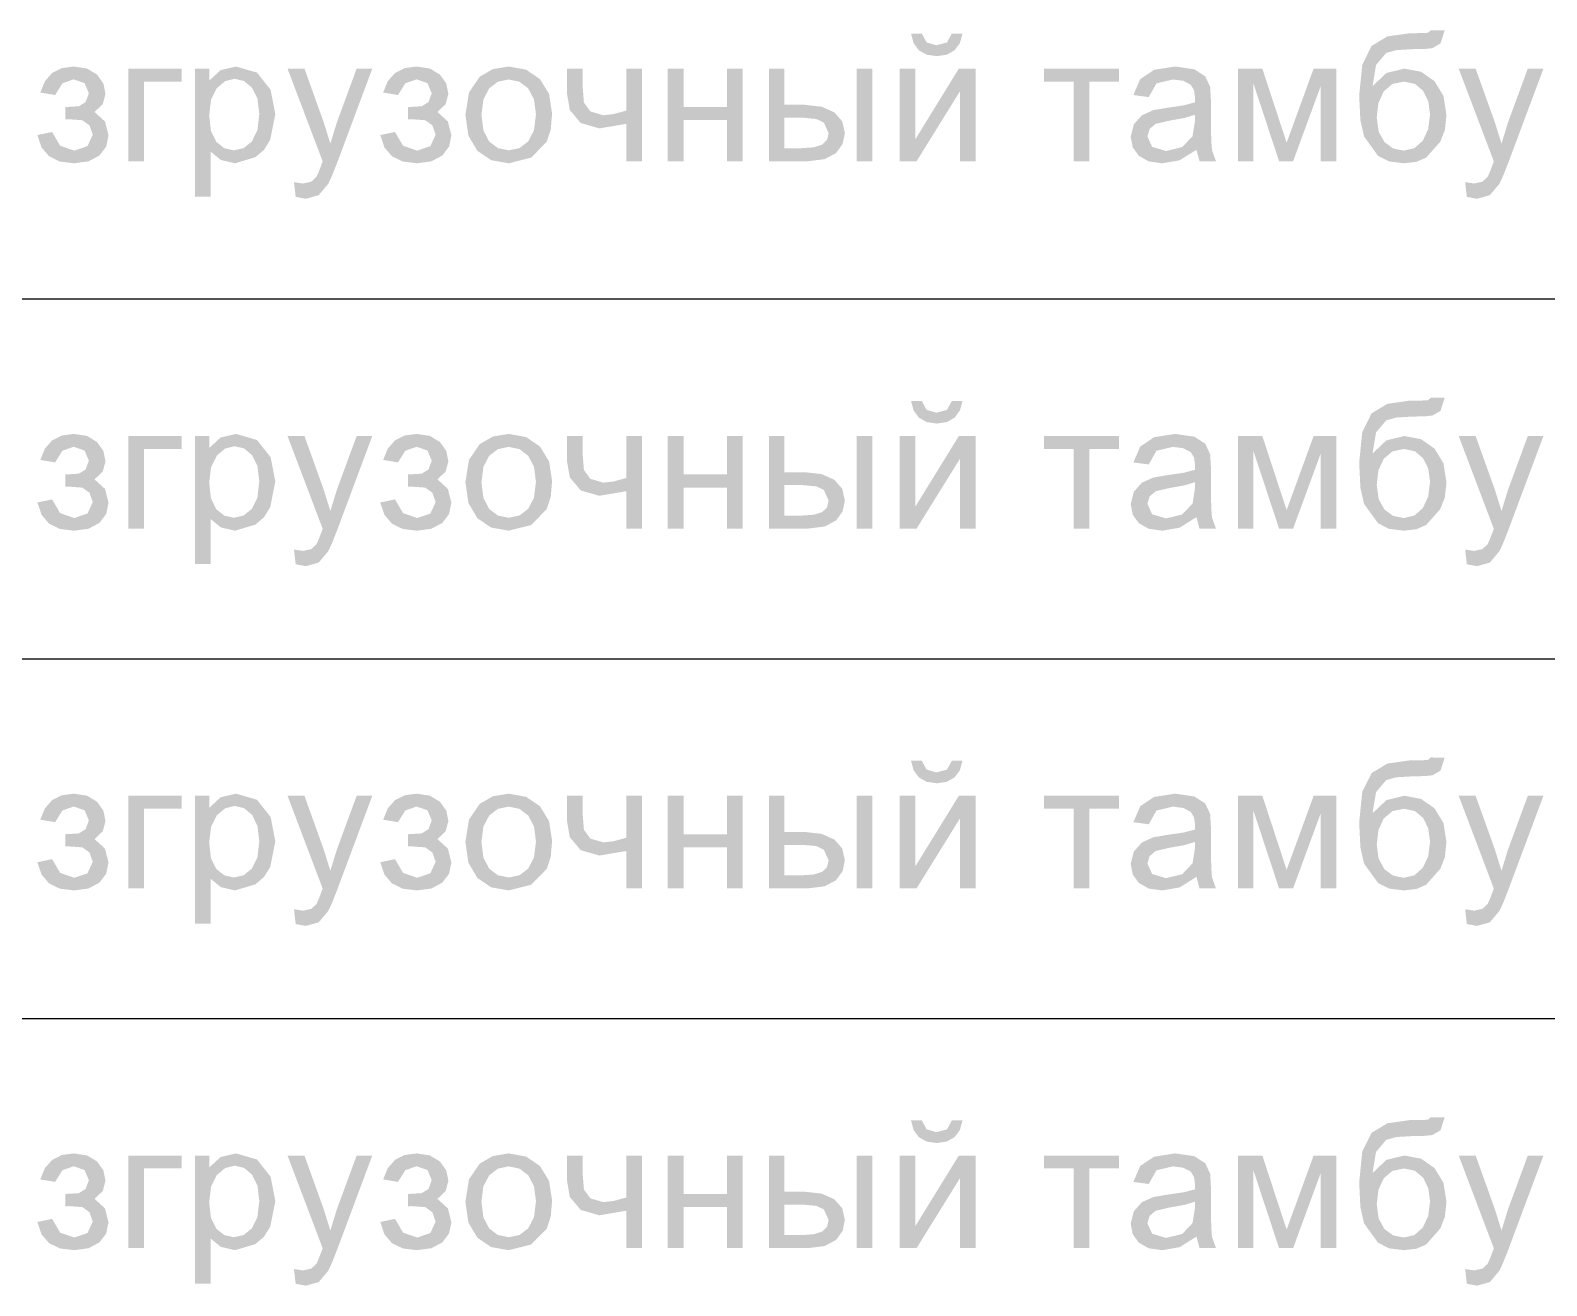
# Model space of a CAD drawing. Header units: millimetres. Extents: x 0 to 420, y 0 to 297.
# Drawn here: x 37.2 to 45.59, y 218.27 to 225.22 of the extents above; entities that cross this region are included whole.
import ezdxf

# ---------------------------------------------------------------- set-up
doc = ezdxf.new("R2010")
doc.units = ezdxf.units.MM
doc.layers.get('0').update_dxf_attribs({"linetype": 'CONTINUOUS'})

msp = doc.modelspace()

# ---------------------------------------------------------------- hatches: boundary and pattern name
at = {"true_color": 0x0000fb}
h = msp.add_hatch(color=0, dxfattribs=at)
h.paths.add_polyline_path([(42.01289, 225.005745), (42.099982, 225.005745), (42.099982, 224.615484), (42.340312, 225.005745), (42.434019, 225.005745), (42.434019, 224.493666), (42.347478, 224.493666), (42.347478, 224.881721), (42.106597, 224.493666), (42.01289, 224.493666)], flags=0)
h.paths.add_polyline_path([(42.301727, 225.199773), (42.360707, 225.199773), (42.345893, 225.146442), (42.31661, 225.107168), (42.273546, 225.082639), (42.218494, 225.074647), (42.162752, 225.08257), (42.119826, 225.106617), (42.090129, 225.14596), (42.075729, 225.199773), (42.13526, 225.199773), (42.161718, 225.150714), (42.215737, 225.134729), (42.274717, 225.150163)], flags=0)
h = msp.add_hatch(color=0, dxfattribs=at)
h.paths.add_polyline_path([(44.951554, 225.217411), (45.028173, 225.21686), (45.005022, 225.144651), (44.959822, 225.118744), (44.918757, 225.114541), (44.851233, 225.113232), (44.760765, 225.107926), (44.70461, 225.092286), (44.648386, 225.025589), (44.629093, 224.908731), (44.705712, 224.981491), (44.804931, 225.005745), (44.897122, 224.988381), (44.971949, 224.936292), (45.021559, 224.85485), (45.038095, 224.74943), (45.029551, 224.667574), (45.004471, 224.602255), (44.925647, 224.51351), (44.87149, 224.489945), (44.801624, 224.48209), (44.720182, 224.492426), (44.65941, 224.523431), (44.58224, 224.630367), (44.561914, 224.719733), (44.55523, 224.857468), (44.572249, 225.027035), (44.623581, 225.130871), (44.710811, 225.183718), (44.835248, 225.201426), (44.904701, 225.201977), (44.93612, 225.204182)], flags=0)
h.paths.add_polyline_path([(44.947144, 224.751635), (44.937636, 224.824257), (44.909111, 224.882824), (44.863566, 224.921271), (44.802726, 224.934087), (44.738578, 224.920513), (44.691381, 224.880068), (44.661891, 224.816747), (44.652244, 224.735649), (44.662993, 224.656757), (44.695239, 224.598948), (44.743539, 224.563739), (44.802175, 224.552095), (44.860535, 224.565737), (44.906906, 224.606665), (44.936947, 224.670261)], flags=0)
for points in [[(37.396627, 224.725176), (37.396627, 224.792976), (37.471592, 224.797385), (37.509075, 224.820536), (37.527265, 224.869043), (37.503563, 224.925267), (37.44348, 224.946214), (37.380986, 224.924441), (37.340403, 224.859673), (37.258272, 224.873453), (37.284196, 224.936395), (37.323867, 224.981353), (37.377179, 225.008329), (37.444032, 225.01732), (37.517136, 225.006158), (37.572465, 224.972672), (37.607467, 224.923545), (37.619318, 224.865736), (37.604091, 224.809237), (37.558684, 224.765966), (37.616562, 224.713049), (37.635854, 224.636982), (37.623176, 224.574419), (37.585694, 224.525085), (37.525336, 224.492839), (37.445134, 224.48209), (37.366775, 224.491814), (37.306917, 224.52102), (37.265455, 224.569759), (37.242287, 224.638084), (37.323867, 224.655172), (37.368515, 224.579104), (37.446788, 224.552095), (37.519548, 224.576899), (37.548762, 224.640289), (37.530572, 224.692103), (37.491436, 224.720215), (37.416471, 224.725727)], [(37.746009, 225.005745), (38.040909, 225.005745), (38.040909, 224.934087), (37.833101, 224.934087), (37.833101, 224.493666), (37.746009, 224.493666)], [(38.671409, 224.296331), (38.662038, 224.377911), (38.711647, 224.370194), (38.757398, 224.380115), (38.786062, 224.406574), (38.796879, 224.429587), (38.813071, 224.471617), (38.820788, 224.492563), (38.626209, 225.005745), (38.719916, 225.005745), (38.8263, 224.709191), (38.863232, 224.59068), (38.899061, 224.707537), (39.008753, 225.005745), (39.095293, 225.005745), (38.900714, 224.484846), (38.872671, 224.413671), (38.851656, 224.36854), (38.798739, 224.305701), (38.727633, 224.285858)], [(39.2936, 224.725176), (39.2936, 224.792976), (39.368566, 224.797385), (39.406048, 224.820536), (39.424238, 224.869043), (39.400536, 224.925267), (39.340454, 224.946214), (39.27796, 224.924441), (39.237376, 224.859673), (39.155245, 224.873453), (39.18117, 224.936395), (39.22084, 224.981353), (39.274153, 225.008329), (39.341005, 225.01732), (39.41411, 225.006158), (39.469438, 224.972672), (39.50444, 224.923545), (39.516291, 224.865736), (39.501064, 224.809237), (39.455658, 224.765966), (39.513535, 224.713049), (39.532828, 224.636982), (39.52015, 224.574419), (39.482667, 224.525085), (39.422309, 224.492839), (39.342107, 224.48209), (39.263749, 224.491814), (39.20389, 224.52102), (39.162428, 224.569759), (39.13926, 224.638084), (39.22084, 224.655172), (39.265488, 224.579104), (39.343761, 224.552095), (39.416521, 224.576899), (39.445736, 224.640289), (39.427546, 224.692103), (39.388409, 224.720215), (39.313444, 224.725727)], [(40.171779, 225.005745), (40.258871, 225.005745), (40.258871, 224.908731), (40.266036, 224.81778), (40.301865, 224.768722), (40.373523, 224.747776), (40.429747, 224.754115), (40.500854, 224.773683), (40.500854, 225.005745), (40.587946, 225.005745), (40.587946, 224.493666), (40.500854, 224.493666), (40.500854, 224.700371), (40.351475, 224.675016), (40.248398, 224.704781), (40.187764, 224.77699), (40.171779, 224.871799)], [(40.730284, 225.005745), (40.817376, 225.005745), (40.817376, 224.792976), (41.057706, 224.792976), (41.057706, 225.005745), (41.144798, 225.005745), (41.144798, 224.493666), (41.057706, 224.493666), (41.057706, 224.720766), (40.817376, 224.720766), (40.817376, 224.493666), (40.730284, 224.493666)], [(42.811043, 225.005745), (43.227211, 225.005745), (43.227211, 224.934087), (43.062397, 224.934087), (43.062397, 224.493666), (42.976408, 224.493666), (42.976408, 224.934087), (42.811043, 224.934087)], [(43.884352, 225.005745), (44.019399, 225.005745), (44.153896, 224.596192), (44.303275, 225.005745), (44.428401, 225.005745), (44.428401, 224.493666), (44.341309, 224.493666), (44.341309, 224.905975), (44.189725, 224.493666), (44.112004, 224.493666), (43.969239, 224.925819), (43.969239, 224.493666), (43.884352, 224.493666)], [(45.150799, 224.296331), (45.141428, 224.377911), (45.191038, 224.370194), (45.236789, 224.380115), (45.265452, 224.406574), (45.276269, 224.429587), (45.292461, 224.471617), (45.300178, 224.492563), (45.105599, 225.005745), (45.199306, 225.005745), (45.305691, 224.709191), (45.342622, 224.59068), (45.378451, 224.707537), (45.488143, 225.005745), (45.574684, 225.005745), (45.380105, 224.484846), (45.352062, 224.413671), (45.331046, 224.36854), (45.27813, 224.305701), (45.207023, 224.285858)], [(37.396627, 222.693176), (37.396627, 222.760976), (37.471592, 222.765385), (37.509075, 222.788536), (37.527265, 222.837043), (37.503563, 222.893267), (37.44348, 222.914214), (37.380986, 222.892441), (37.340403, 222.827673), (37.258272, 222.841453), (37.284196, 222.904395), (37.323867, 222.949353), (37.377179, 222.976329), (37.444032, 222.98532), (37.517136, 222.974158), (37.572465, 222.940672), (37.607467, 222.891545), (37.619318, 222.833736), (37.604091, 222.777237), (37.558684, 222.733966), (37.616562, 222.681049), (37.635854, 222.604982), (37.623176, 222.542419), (37.585694, 222.493085), (37.525336, 222.460839), (37.445134, 222.45009), (37.366775, 222.459814), (37.306917, 222.48902), (37.265455, 222.537759), (37.242287, 222.606084), (37.323867, 222.623172), (37.368515, 222.547104), (37.446788, 222.520095), (37.519548, 222.544899), (37.548762, 222.608289), (37.530572, 222.660103), (37.491436, 222.688215), (37.416471, 222.693727)], [(39.2936, 222.693176), (39.2936, 222.760976), (39.368566, 222.765385), (39.406048, 222.788536), (39.424238, 222.837043), (39.400536, 222.893267), (39.340454, 222.914214), (39.27796, 222.892441), (39.237376, 222.827673), (39.155245, 222.841453), (39.18117, 222.904395), (39.22084, 222.949353), (39.274153, 222.976329), (39.341005, 222.98532), (39.41411, 222.974158), (39.469438, 222.940672), (39.50444, 222.891545), (39.516291, 222.833736), (39.501064, 222.777237), (39.455658, 222.733966), (39.513535, 222.681049), (39.532828, 222.604982), (39.52015, 222.542419), (39.482667, 222.493085), (39.422309, 222.460839), (39.342107, 222.45009), (39.263749, 222.459814), (39.20389, 222.48902), (39.162428, 222.537759), (39.13926, 222.606084), (39.22084, 222.623172), (39.265488, 222.547104), (39.343761, 222.520095), (39.416521, 222.544899), (39.445736, 222.608289), (39.427546, 222.660103), (39.388409, 222.688215), (39.313444, 222.693727)], [(37.746009, 222.973745), (38.040909, 222.973745), (38.040909, 222.902087), (37.833101, 222.902087), (37.833101, 222.461666), (37.746009, 222.461666)], [(38.671409, 222.264331), (38.662038, 222.345911), (38.711647, 222.338194), (38.757398, 222.348115), (38.786062, 222.374574), (38.796879, 222.397587), (38.813071, 222.439617), (38.820788, 222.460563), (38.626209, 222.973745), (38.719916, 222.973745), (38.8263, 222.677191), (38.863232, 222.55868), (38.899061, 222.675537), (39.008753, 222.973745), (39.095293, 222.973745), (38.900714, 222.452846), (38.872671, 222.381671), (38.851656, 222.33654), (38.798739, 222.273701), (38.727633, 222.253858)], [(40.171779, 222.973745), (40.258871, 222.973745), (40.258871, 222.876731), (40.266036, 222.78578), (40.301865, 222.736722), (40.373523, 222.715776), (40.429747, 222.722115), (40.500854, 222.741683), (40.500854, 222.973745), (40.587946, 222.973745), (40.587946, 222.461666), (40.500854, 222.461666), (40.500854, 222.668372), (40.351475, 222.643016), (40.248398, 222.672781), (40.187764, 222.74499), (40.171779, 222.839799)], [(40.730284, 222.973745), (40.817376, 222.973745), (40.817376, 222.760976), (41.057706, 222.760976), (41.057706, 222.973745), (41.144798, 222.973745), (41.144798, 222.461666), (41.057706, 222.461666), (41.057706, 222.688766), (40.817376, 222.688766), (40.817376, 222.461666), (40.730284, 222.461666)], [(42.811043, 222.973745), (43.227211, 222.973745), (43.227211, 222.902087), (43.062397, 222.902087), (43.062397, 222.461666), (42.976408, 222.461666), (42.976408, 222.902087), (42.811043, 222.902087)], [(43.884352, 222.973745), (44.019399, 222.973745), (44.153896, 222.564192), (44.303275, 222.973745), (44.428401, 222.973745), (44.428401, 222.461666), (44.341309, 222.461666), (44.341309, 222.873975), (44.189725, 222.461666), (44.112004, 222.461666), (43.969239, 222.893819), (43.969239, 222.461666), (43.884352, 222.461666)], [(45.150799, 222.264331), (45.141428, 222.345911), (45.191038, 222.338194), (45.236789, 222.348115), (45.265452, 222.374574), (45.276269, 222.397587), (45.292461, 222.439617), (45.300178, 222.460563), (45.105599, 222.973745), (45.199306, 222.973745), (45.305691, 222.677191), (45.342622, 222.55868), (45.378451, 222.675537), (45.488143, 222.973745), (45.574684, 222.973745), (45.380105, 222.452846), (45.352062, 222.381671), (45.331046, 222.33654), (45.27813, 222.273701), (45.207023, 222.253858)], [(37.396627, 220.70351), (37.396627, 220.771309), (37.471592, 220.775719), (37.509075, 220.79887), (37.527265, 220.847377), (37.503563, 220.903601), (37.44348, 220.924547), (37.380986, 220.902774), (37.340403, 220.838006), (37.258272, 220.851786), (37.284196, 220.914728), (37.323867, 220.959687), (37.377179, 220.986662), (37.444032, 220.995654), (37.517136, 220.984492), (37.572465, 220.951005), (37.607467, 220.901878), (37.619318, 220.844069), (37.604091, 220.78757), (37.558684, 220.744299), (37.616562, 220.691383), (37.635854, 220.615315), (37.623176, 220.552752), (37.585694, 220.503418), (37.525336, 220.471172), (37.445134, 220.460424), (37.366775, 220.470147), (37.306917, 220.499353), (37.265455, 220.548093), (37.242287, 220.616418), (37.323867, 220.633505), (37.368515, 220.557437), (37.446788, 220.530428), (37.519548, 220.555233), (37.548762, 220.618622), (37.530572, 220.670437), (37.491436, 220.698549), (37.416471, 220.704061)], [(37.746009, 220.984078), (38.040909, 220.984078), (38.040909, 220.91242), (37.833101, 220.91242), (37.833101, 220.471999), (37.746009, 220.471999)], [(38.671409, 220.274664), (38.662038, 220.356244), (38.711647, 220.348527), (38.757398, 220.358449), (38.786062, 220.384907), (38.796879, 220.40792), (38.813071, 220.449951), (38.820788, 220.470897), (38.626209, 220.984078), (38.719916, 220.984078), (38.8263, 220.687524), (38.863232, 220.569013), (38.899061, 220.685871), (39.008753, 220.984078), (39.095293, 220.984078), (38.900714, 220.46318), (38.872671, 220.392004), (38.851656, 220.346873), (38.798739, 220.284035), (38.727633, 220.264191)], [(39.2936, 220.70351), (39.2936, 220.771309), (39.368566, 220.775719), (39.406048, 220.79887), (39.424238, 220.847377), (39.400536, 220.903601), (39.340454, 220.924547), (39.27796, 220.902774), (39.237376, 220.838006), (39.155245, 220.851786), (39.18117, 220.914728), (39.22084, 220.959687), (39.274153, 220.986662), (39.341005, 220.995654), (39.41411, 220.984492), (39.469438, 220.951005), (39.50444, 220.901878), (39.516291, 220.844069), (39.501064, 220.78757), (39.455658, 220.744299), (39.513535, 220.691383), (39.532828, 220.615315), (39.52015, 220.552752), (39.482667, 220.503418), (39.422309, 220.471172), (39.342107, 220.460424), (39.263749, 220.470147), (39.20389, 220.499353), (39.162428, 220.548093), (39.13926, 220.616418), (39.22084, 220.633505), (39.265488, 220.557437), (39.343761, 220.530428), (39.416521, 220.555233), (39.445736, 220.618622), (39.427546, 220.670437), (39.388409, 220.698549), (39.313444, 220.704061)], [(40.171779, 220.984078), (40.258871, 220.984078), (40.258871, 220.887064), (40.266036, 220.796114), (40.301865, 220.747056), (40.373523, 220.726109), (40.429747, 220.732448), (40.500854, 220.752016), (40.500854, 220.984078), (40.587946, 220.984078), (40.587946, 220.471999), (40.500854, 220.471999), (40.500854, 220.678705), (40.351475, 220.653349), (40.248398, 220.683115), (40.187764, 220.755324), (40.171779, 220.850133)], [(40.730284, 220.984078), (40.817376, 220.984078), (40.817376, 220.771309), (41.057706, 220.771309), (41.057706, 220.984078), (41.144798, 220.984078), (41.144798, 220.471999), (41.057706, 220.471999), (41.057706, 220.6991), (40.817376, 220.6991), (40.817376, 220.471999), (40.730284, 220.471999)], [(42.811043, 220.984078), (43.227211, 220.984078), (43.227211, 220.91242), (43.062397, 220.91242), (43.062397, 220.471999), (42.976408, 220.471999), (42.976408, 220.91242), (42.811043, 220.91242)], [(43.884352, 220.984078), (44.019399, 220.984078), (44.153896, 220.574525), (44.303275, 220.984078), (44.428401, 220.984078), (44.428401, 220.471999), (44.341309, 220.471999), (44.341309, 220.884308), (44.189725, 220.471999), (44.112004, 220.471999), (43.969239, 220.904152), (43.969239, 220.471999), (43.884352, 220.471999)], [(45.150799, 220.274664), (45.141428, 220.356244), (45.191038, 220.348527), (45.236789, 220.358449), (45.265452, 220.384907), (45.276269, 220.40792), (45.292461, 220.449951), (45.300178, 220.470897), (45.105599, 220.984078), (45.199306, 220.984078), (45.305691, 220.687524), (45.342622, 220.569013), (45.378451, 220.685871), (45.488143, 220.984078), (45.574684, 220.984078), (45.380105, 220.46318), (45.352062, 220.392004), (45.331046, 220.346873), (45.27813, 220.284035), (45.207023, 220.264191)], [(37.396627, 218.713843), (37.396627, 218.781642), (37.471592, 218.786052), (37.509075, 218.809203), (37.527265, 218.85771), (37.503563, 218.913934), (37.44348, 218.93488), (37.380986, 218.913107), (37.340403, 218.848339), (37.258272, 218.86212), (37.284196, 218.925062), (37.323867, 218.97002), (37.377179, 218.996995), (37.444032, 219.005987), (37.517136, 218.994825), (37.572465, 218.961339), (37.607467, 218.912211), (37.619318, 218.854403), (37.604091, 218.797903), (37.558684, 218.754633), (37.616562, 218.701716), (37.635854, 218.625648), (37.623176, 218.563085), (37.585694, 218.513752), (37.525336, 218.481506), (37.445134, 218.470757), (37.366775, 218.480481), (37.306917, 218.509687), (37.265455, 218.558426), (37.242287, 218.626751), (37.323867, 218.643839), (37.368515, 218.567771), (37.446788, 218.540761), (37.519548, 218.565566), (37.548762, 218.628956), (37.530572, 218.68077), (37.491436, 218.708882), (37.416471, 218.714394)], [(37.746009, 218.994411), (38.040909, 218.994411), (38.040909, 218.922753), (37.833101, 218.922753), (37.833101, 218.482332), (37.746009, 218.482332)], [(38.671409, 218.284997), (38.662038, 218.366577), (38.711647, 218.35886), (38.757398, 218.368782), (38.786062, 218.39524), (38.796879, 218.418254), (38.813071, 218.460284), (38.820788, 218.48123), (38.626209, 218.994411), (38.719916, 218.994411), (38.8263, 218.697858), (38.863232, 218.579346), (38.899061, 218.696204), (39.008753, 218.994411), (39.095293, 218.994411), (38.900714, 218.473513), (38.872671, 218.402337), (38.851656, 218.357207), (38.798739, 218.294368), (38.727633, 218.274524)], [(39.2936, 218.713843), (39.2936, 218.781642), (39.368566, 218.786052), (39.406048, 218.809203), (39.424238, 218.85771), (39.400536, 218.913934), (39.340454, 218.93488), (39.27796, 218.913107), (39.237376, 218.848339), (39.155245, 218.86212), (39.18117, 218.925062), (39.22084, 218.97002), (39.274153, 218.996995), (39.341005, 219.005987), (39.41411, 218.994825), (39.469438, 218.961339), (39.50444, 218.912211), (39.516291, 218.854403), (39.501064, 218.797903), (39.455658, 218.754633), (39.513535, 218.701716), (39.532828, 218.625648), (39.52015, 218.563085), (39.482667, 218.513752), (39.422309, 218.481506), (39.342107, 218.470757), (39.263749, 218.480481), (39.20389, 218.509687), (39.162428, 218.558426), (39.13926, 218.626751), (39.22084, 218.643839), (39.265488, 218.567771), (39.343761, 218.540761), (39.416521, 218.565566), (39.445736, 218.628956), (39.427546, 218.68077), (39.388409, 218.708882), (39.313444, 218.714394)], [(40.171779, 218.994411), (40.258871, 218.994411), (40.258871, 218.897398), (40.266036, 218.806447), (40.301865, 218.757389), (40.373523, 218.736443), (40.429747, 218.742782), (40.500854, 218.76235), (40.500854, 218.994411), (40.587946, 218.994411), (40.587946, 218.482332), (40.500854, 218.482332), (40.500854, 218.689038), (40.351475, 218.663682), (40.248398, 218.693448), (40.187764, 218.765657), (40.171779, 218.860466)], [(40.730284, 218.994411), (40.817376, 218.994411), (40.817376, 218.781642), (41.057706, 218.781642), (41.057706, 218.994411), (41.144798, 218.994411), (41.144798, 218.482332), (41.057706, 218.482332), (41.057706, 218.709433), (40.817376, 218.709433), (40.817376, 218.482332), (40.730284, 218.482332)], [(42.811043, 218.994411), (43.227211, 218.994411), (43.227211, 218.922753), (43.062397, 218.922753), (43.062397, 218.482332), (42.976408, 218.482332), (42.976408, 218.922753), (42.811043, 218.922753)], [(43.884352, 218.994411), (44.019399, 218.994411), (44.153896, 218.584859), (44.303275, 218.994411), (44.428401, 218.994411), (44.428401, 218.482332), (44.341309, 218.482332), (44.341309, 218.894641), (44.189725, 218.482332), (44.112004, 218.482332), (43.969239, 218.914485), (43.969239, 218.482332), (43.884352, 218.482332)], [(45.150799, 218.284997), (45.141428, 218.366577), (45.191038, 218.35886), (45.236789, 218.368782), (45.265452, 218.39524), (45.276269, 218.418254), (45.292461, 218.460284), (45.300178, 218.48123), (45.105599, 218.994411), (45.199306, 218.994411), (45.305691, 218.697858), (45.342622, 218.579346), (45.378451, 218.696204), (45.488143, 218.994411), (45.574684, 218.994411), (45.380105, 218.473513), (45.352062, 218.402337), (45.331046, 218.357207), (45.27813, 218.294368), (45.207023, 218.274524)]]:
    msp.add_hatch(color=0, dxfattribs=at).paths.add_polyline_path(points, flags=0)
h = msp.add_hatch(color=0, dxfattribs=at)
h.paths.add_polyline_path([(38.113949, 224.297433), (38.113949, 225.005745), (38.193324, 225.005745), (38.193324, 224.939599), (38.256162, 224.997477), (38.341601, 225.01732), (38.457356, 224.983696), (38.532873, 224.888336), (38.55878, 224.753839), (38.530668, 224.612177), (38.49601, 224.556504), (38.448537, 224.515714), (38.335537, 224.48209), (38.257265, 224.50028), (38.201041, 224.546582), (38.201041, 224.297433)], flags=0)
h.paths.add_polyline_path([(38.192773, 224.746674), (38.202695, 224.660615), (38.23246, 224.600602), (38.276626, 224.565393), (38.329474, 224.553748), (38.383218, 224.565806), (38.428693, 224.602255), (38.459699, 224.66468), (38.470034, 224.754391), (38.459837, 224.839622), (38.429795, 224.900463), (38.385491, 224.937187), (38.333333, 224.949521), (38.281174, 224.936429), (38.235216, 224.897707), (38.203246, 224.833972)], flags=0)
h = msp.add_hatch(color=0, dxfattribs=at)
h.paths.add_polyline_path([(39.61046, 224.749981), (39.630029, 224.87366), (39.689284, 224.960545), (39.762527, 225.002989), (39.850239, 225.01732), (39.946219, 224.999957), (40.022769, 224.947867), (40.073137, 224.865529), (40.090018, 224.757147), (40.082576, 224.668401), (40.060252, 224.601153), (39.974262, 224.51351), (39.850239, 224.48209), (39.753087, 224.499178), (39.676606, 224.550992), (39.626997, 224.634984)], flags=0)
h.paths.add_polyline_path([(39.699206, 224.749981), (39.709955, 224.663509), (39.742201, 224.602255), (39.790639, 224.565806), (39.850239, 224.553748), (39.909357, 224.565875), (39.957726, 224.602806), (39.989972, 224.664749), (40.000721, 224.752737), (39.989972, 224.835833), (39.957726, 224.896604), (39.909357, 224.933329), (39.850239, 224.945662), (39.790639, 224.933329), (39.742201, 224.896604), (39.709955, 224.835488)], flags=0)
h = msp.add_hatch(color=0, dxfattribs=at)
h.paths.add_polyline_path([(41.774838, 225.005745), (41.861379, 225.005745), (41.861379, 224.493666), (41.774838, 224.493666)], flags=0)
h.paths.add_polyline_path([(41.289218, 225.005745), (41.375758, 225.005745), (41.375758, 224.805654), (41.486001, 224.805654), (41.581086, 224.795043), (41.651366, 224.763761), (41.69505, 224.71429), (41.709795, 224.649108), (41.69753, 224.589233), (41.661288, 224.538865), (41.598036, 224.504897), (41.505845, 224.493666), (41.289218, 224.493666)], flags=0)
h.paths.add_polyline_path([(41.375758, 224.565324), (41.46726, 224.565324), (41.53754, 224.570285), (41.584669, 224.585168), (41.61099, 224.611075), (41.619947, 224.648557), (41.593488, 224.707537), (41.551665, 224.727381), (41.478836, 224.733996), (41.375758, 224.733996)], flags=0)
h = msp.add_hatch(color=0, dxfattribs=at)
h.paths.add_polyline_path([(43.654865, 224.557056), (43.56171, 224.498627), (43.465798, 224.48209), (43.391109, 224.492426), (43.336263, 224.523431), (43.302294, 224.570285), (43.291063, 224.628714), (43.308151, 224.697064), (43.352799, 224.747225), (43.415638, 224.775888), (43.492808, 224.789117), (43.58362, 224.802346), (43.647148, 224.818883), (43.647699, 224.841483), (43.641567, 224.886613), (43.623446, 224.916448), (43.581691, 224.93829), (43.524227, 224.945662), (43.433828, 224.924165), (43.390833, 224.848097), (43.305946, 224.859673), (43.34398, 224.947867), (43.420599, 224.99913), (43.536905, 225.01732), (43.643289, 225.001886), (43.703923, 224.96275), (43.730933, 224.904321), (43.735342, 224.823844), (43.735342, 224.708089), (43.736652, 224.609352), (43.740855, 224.554851), (43.762903, 224.493666), (43.671953, 224.493666)], flags=0)
h.paths.add_polyline_path([(43.647148, 224.750532), (43.588099, 224.732618), (43.505486, 224.71801), (43.429969, 224.700371), (43.395794, 224.67226), (43.383667, 224.630918), (43.409574, 224.573041), (43.486744, 224.54989), (43.576041, 224.571938), (43.633368, 224.632021), (43.647148, 224.719113)], flags=0)
h = msp.add_hatch(color=0, dxfattribs=at)
h.paths.add_polyline_path([(42.01289, 222.973745), (42.099982, 222.973745), (42.099982, 222.583484), (42.340312, 222.973745), (42.434019, 222.973745), (42.434019, 222.461666), (42.347478, 222.461666), (42.347478, 222.849721), (42.106597, 222.461666), (42.01289, 222.461666)], flags=0)
h.paths.add_polyline_path([(42.301727, 223.167773), (42.360707, 223.167773), (42.345893, 223.114442), (42.31661, 223.075168), (42.273546, 223.050639), (42.218494, 223.042647), (42.162752, 223.05057), (42.119826, 223.074617), (42.090129, 223.11396), (42.075729, 223.167773), (42.13526, 223.167773), (42.161718, 223.118714), (42.215737, 223.102729), (42.274717, 223.118163)], flags=0)
h = msp.add_hatch(color=0, dxfattribs=at)
h.paths.add_polyline_path([(44.951554, 223.185411), (45.028173, 223.18486), (45.005022, 223.112651), (44.959822, 223.086744), (44.918757, 223.082541), (44.851233, 223.081232), (44.760765, 223.075926), (44.70461, 223.060286), (44.648386, 222.993589), (44.629093, 222.876731), (44.705712, 222.949491), (44.804931, 222.973745), (44.897122, 222.956381), (44.971949, 222.904292), (45.021559, 222.82285), (45.038095, 222.71743), (45.029551, 222.635574), (45.004471, 222.570255), (44.925647, 222.48151), (44.87149, 222.457945), (44.801624, 222.45009), (44.720182, 222.460426), (44.65941, 222.491431), (44.58224, 222.598367), (44.561914, 222.687733), (44.55523, 222.825468), (44.572249, 222.995035), (44.623581, 223.098871), (44.710811, 223.151718), (44.835248, 223.169426), (44.904701, 223.169977), (44.93612, 223.172182)], flags=0)
h.paths.add_polyline_path([(44.947144, 222.719635), (44.937636, 222.792257), (44.909111, 222.850824), (44.863566, 222.889271), (44.802726, 222.902087), (44.738578, 222.888513), (44.691381, 222.848068), (44.661891, 222.784747), (44.652244, 222.703649), (44.662993, 222.624757), (44.695239, 222.566948), (44.743539, 222.531739), (44.802175, 222.520095), (44.860535, 222.533737), (44.906906, 222.574665), (44.936947, 222.638261)], flags=0)
h = msp.add_hatch(color=0, dxfattribs=at)
h.paths.add_polyline_path([(38.113949, 222.265433), (38.113949, 222.973745), (38.193324, 222.973745), (38.193324, 222.907599), (38.256162, 222.965477), (38.341601, 222.98532), (38.457356, 222.951696), (38.532873, 222.856336), (38.55878, 222.721839), (38.530668, 222.580177), (38.49601, 222.524504), (38.448537, 222.483714), (38.335537, 222.45009), (38.257265, 222.46828), (38.201041, 222.514582), (38.201041, 222.265433)], flags=0)
h.paths.add_polyline_path([(38.192773, 222.714674), (38.202695, 222.628615), (38.23246, 222.568602), (38.276626, 222.533393), (38.329474, 222.521748), (38.383218, 222.533806), (38.428693, 222.570255), (38.459699, 222.63268), (38.470034, 222.722391), (38.459837, 222.807622), (38.429795, 222.868463), (38.385491, 222.905187), (38.333333, 222.917521), (38.281174, 222.904429), (38.235216, 222.865707), (38.203246, 222.801972)], flags=0)
h = msp.add_hatch(color=0, dxfattribs=at)
h.paths.add_polyline_path([(39.61046, 222.717981), (39.630029, 222.84166), (39.689284, 222.928545), (39.762527, 222.970989), (39.850239, 222.98532), (39.946219, 222.967957), (40.022769, 222.915867), (40.073137, 222.833529), (40.090018, 222.725147), (40.082576, 222.636401), (40.060252, 222.569153), (39.974262, 222.48151), (39.850239, 222.45009), (39.753087, 222.467178), (39.676606, 222.518992), (39.626997, 222.602984)], flags=0)
h.paths.add_polyline_path([(39.699206, 222.717981), (39.709955, 222.631509), (39.742201, 222.570255), (39.790639, 222.533806), (39.850239, 222.521748), (39.909357, 222.533875), (39.957726, 222.570806), (39.989972, 222.632749), (40.000721, 222.720737), (39.989972, 222.803833), (39.957726, 222.864604), (39.909357, 222.901329), (39.850239, 222.913662), (39.790639, 222.901329), (39.742201, 222.864604), (39.709955, 222.803488)], flags=0)
h = msp.add_hatch(color=0, dxfattribs=at)
h.paths.add_polyline_path([(43.654865, 222.525056), (43.56171, 222.466627), (43.465798, 222.45009), (43.391109, 222.460426), (43.336263, 222.491431), (43.302294, 222.538285), (43.291063, 222.596714), (43.308151, 222.665064), (43.352799, 222.715225), (43.415638, 222.743888), (43.492808, 222.757117), (43.58362, 222.770346), (43.647148, 222.786883), (43.647699, 222.809483), (43.641567, 222.854613), (43.623446, 222.884448), (43.581691, 222.90629), (43.524227, 222.913662), (43.433828, 222.892165), (43.390833, 222.816097), (43.305946, 222.827673), (43.34398, 222.915867), (43.420599, 222.96713), (43.536905, 222.98532), (43.643289, 222.969886), (43.703923, 222.93075), (43.730933, 222.872321), (43.735342, 222.791844), (43.735342, 222.676089), (43.736652, 222.577352), (43.740855, 222.522851), (43.762903, 222.461666), (43.671953, 222.461666)], flags=0)
h.paths.add_polyline_path([(43.647148, 222.718532), (43.588099, 222.700618), (43.505486, 222.68601), (43.429969, 222.668372), (43.395794, 222.64026), (43.383667, 222.598918), (43.409574, 222.541041), (43.486744, 222.51789), (43.576041, 222.539938), (43.633368, 222.600021), (43.647148, 222.687113)], flags=0)
h = msp.add_hatch(color=0, dxfattribs=at)
h.paths.add_polyline_path([(41.774838, 222.973745), (41.861379, 222.973745), (41.861379, 222.461666), (41.774838, 222.461666)], flags=0)
h.paths.add_polyline_path([(41.289218, 222.973745), (41.375758, 222.973745), (41.375758, 222.773654), (41.486001, 222.773654), (41.581086, 222.763043), (41.651366, 222.731761), (41.69505, 222.68229), (41.709795, 222.617108), (41.69753, 222.557233), (41.661288, 222.506865), (41.598036, 222.472897), (41.505845, 222.461666), (41.289218, 222.461666)], flags=0)
h.paths.add_polyline_path([(41.375758, 222.533324), (41.46726, 222.533324), (41.53754, 222.538285), (41.584669, 222.553168), (41.61099, 222.579075), (41.619947, 222.616557), (41.593488, 222.675537), (41.551665, 222.695381), (41.478836, 222.701996), (41.375758, 222.701996)], flags=0)
h = msp.add_hatch(color=0, dxfattribs=at)
h.paths.add_polyline_path([(42.01289, 220.984078), (42.099982, 220.984078), (42.099982, 220.593818), (42.340312, 220.984078), (42.434019, 220.984078), (42.434019, 220.471999), (42.347478, 220.471999), (42.347478, 220.860055), (42.106597, 220.471999), (42.01289, 220.471999)], flags=0)
h.paths.add_polyline_path([(42.301727, 221.178106), (42.360707, 221.178106), (42.345893, 221.124776), (42.31661, 221.085502), (42.273546, 221.060973), (42.218494, 221.05298), (42.162752, 221.060904), (42.119826, 221.084951), (42.090129, 221.124293), (42.075729, 221.178106), (42.13526, 221.178106), (42.161718, 221.129048), (42.215737, 221.113062), (42.274717, 221.128497)], flags=0)
h = msp.add_hatch(color=0, dxfattribs=at)
h.paths.add_polyline_path([(44.951554, 221.195745), (45.028173, 221.195194), (45.005022, 221.122984), (44.959822, 221.097077), (44.918757, 221.092874), (44.851233, 221.091565), (44.760765, 221.08626), (44.70461, 221.070619), (44.648386, 221.003922), (44.629093, 220.887064), (44.705712, 220.959825), (44.804931, 220.984078), (44.897122, 220.966715), (44.971949, 220.914625), (45.021559, 220.833183), (45.038095, 220.727763), (45.029551, 220.645908), (45.004471, 220.580589), (44.925647, 220.491843), (44.87149, 220.468278), (44.801624, 220.460424), (44.720182, 220.470759), (44.65941, 220.501765), (44.58224, 220.608701), (44.561914, 220.698066), (44.55523, 220.835801), (44.572249, 221.005369), (44.623581, 221.109204), (44.710811, 221.162052), (44.835248, 221.17976), (44.904701, 221.180311), (44.93612, 221.182516)], flags=0)
h.paths.add_polyline_path([(44.947144, 220.729968), (44.937636, 220.80259), (44.909111, 220.861157), (44.863566, 220.899604), (44.802726, 220.91242), (44.738578, 220.898846), (44.691381, 220.858401), (44.661891, 220.79508), (44.652244, 220.713983), (44.662993, 220.63509), (44.695239, 220.577281), (44.743539, 220.542072), (44.802175, 220.530428), (44.860535, 220.544071), (44.906906, 220.584998), (44.936947, 220.648595)], flags=0)
h = msp.add_hatch(color=0, dxfattribs=at)
h.paths.add_polyline_path([(38.113949, 220.275766), (38.113949, 220.984078), (38.193324, 220.984078), (38.193324, 220.917932), (38.256162, 220.97581), (38.341601, 220.995654), (38.457356, 220.96203), (38.532873, 220.866669), (38.55878, 220.732173), (38.530668, 220.59051), (38.49601, 220.534838), (38.448537, 220.494048), (38.335537, 220.460424), (38.257265, 220.478614), (38.201041, 220.524916), (38.201041, 220.275766)], flags=0)
h.paths.add_polyline_path([(38.192773, 220.725007), (38.202695, 220.638948), (38.23246, 220.578935), (38.276626, 220.543726), (38.329474, 220.532082), (38.383218, 220.544139), (38.428693, 220.580589), (38.459699, 220.643014), (38.470034, 220.732724), (38.459837, 220.817956), (38.429795, 220.878796), (38.385491, 220.915521), (38.333333, 220.927854), (38.281174, 220.914763), (38.235216, 220.87604), (38.203246, 220.812306)], flags=0)
h = msp.add_hatch(color=0, dxfattribs=at)
h.paths.add_polyline_path([(39.61046, 220.728314), (39.630029, 220.851993), (39.689284, 220.938878), (39.762527, 220.981322), (39.850239, 220.995654), (39.946219, 220.97829), (40.022769, 220.926201), (40.073137, 220.843863), (40.090018, 220.73548), (40.082576, 220.646734), (40.060252, 220.579486), (39.974262, 220.491843), (39.850239, 220.460424), (39.753087, 220.477511), (39.676606, 220.529326), (39.626997, 220.613317)], flags=0)
h.paths.add_polyline_path([(39.699206, 220.728314), (39.709955, 220.641842), (39.742201, 220.580589), (39.790639, 220.544139), (39.850239, 220.532082), (39.909357, 220.544208), (39.957726, 220.58114), (39.989972, 220.643083), (40.000721, 220.73107), (39.989972, 220.814166), (39.957726, 220.874937), (39.909357, 220.911662), (39.850239, 220.923996), (39.790639, 220.911662), (39.742201, 220.874937), (39.709955, 220.813821)], flags=0)
h = msp.add_hatch(color=0, dxfattribs=at)
h.paths.add_polyline_path([(41.774838, 220.984078), (41.861379, 220.984078), (41.861379, 220.471999), (41.774838, 220.471999)], flags=0)
h.paths.add_polyline_path([(41.289218, 220.984078), (41.375758, 220.984078), (41.375758, 220.783987), (41.486001, 220.783987), (41.581086, 220.773376), (41.651366, 220.742095), (41.69505, 220.692623), (41.709795, 220.627442), (41.69753, 220.567566), (41.661288, 220.517199), (41.598036, 220.48323), (41.505845, 220.471999), (41.289218, 220.471999)], flags=0)
h.paths.add_polyline_path([(41.375758, 220.543657), (41.46726, 220.543657), (41.53754, 220.548618), (41.584669, 220.563501), (41.61099, 220.589408), (41.619947, 220.626891), (41.593488, 220.685871), (41.551665, 220.705714), (41.478836, 220.712329), (41.375758, 220.712329)], flags=0)
h = msp.add_hatch(color=0, dxfattribs=at)
h.paths.add_polyline_path([(43.654865, 220.535389), (43.56171, 220.47696), (43.465798, 220.460424), (43.391109, 220.470759), (43.336263, 220.501765), (43.302294, 220.548618), (43.291063, 220.607047), (43.308151, 220.675398), (43.352799, 220.725558), (43.415638, 220.754221), (43.492808, 220.767451), (43.58362, 220.78068), (43.647148, 220.797216), (43.647699, 220.819816), (43.641567, 220.864947), (43.623446, 220.894781), (43.581691, 220.916623), (43.524227, 220.923996), (43.433828, 220.902498), (43.390833, 220.826431), (43.305946, 220.838006), (43.34398, 220.926201), (43.420599, 220.977464), (43.536905, 220.995654), (43.643289, 220.98022), (43.703923, 220.941083), (43.730933, 220.882655), (43.735342, 220.802177), (43.735342, 220.686422), (43.736652, 220.587685), (43.740855, 220.533184), (43.762903, 220.471999), (43.671953, 220.471999)], flags=0)
h.paths.add_polyline_path([(43.647148, 220.728865), (43.588099, 220.710951), (43.505486, 220.696344), (43.429969, 220.678705), (43.395794, 220.650593), (43.383667, 220.609252), (43.409574, 220.551374), (43.486744, 220.528223), (43.576041, 220.550272), (43.633368, 220.610354), (43.647148, 220.697446)], flags=0)
h = msp.add_hatch(color=0, dxfattribs=at)
h.paths.add_polyline_path([(42.01289, 218.994411), (42.099982, 218.994411), (42.099982, 218.604151), (42.340312, 218.994411), (42.434019, 218.994411), (42.434019, 218.482332), (42.347478, 218.482332), (42.347478, 218.870388), (42.106597, 218.482332), (42.01289, 218.482332)], flags=0)
h.paths.add_polyline_path([(42.301727, 219.188439), (42.360707, 219.188439), (42.345893, 219.135109), (42.31661, 219.095835), (42.273546, 219.071306), (42.218494, 219.063313), (42.162752, 219.071237), (42.119826, 219.095284), (42.090129, 219.134627), (42.075729, 219.188439), (42.13526, 219.188439), (42.161718, 219.139381), (42.215737, 219.123396), (42.274717, 219.13883)], flags=0)
h = msp.add_hatch(color=0, dxfattribs=at)
h.paths.add_polyline_path([(44.951554, 219.206078), (45.028173, 219.205527), (45.005022, 219.133318), (44.959822, 219.107411), (44.918757, 219.103208), (44.851233, 219.101898), (44.760765, 219.096593), (44.70461, 219.080952), (44.648386, 219.014255), (44.629093, 218.897398), (44.705712, 218.970158), (44.804931, 218.994411), (44.897122, 218.977048), (44.971949, 218.924958), (45.021559, 218.843516), (45.038095, 218.738096), (45.029551, 218.656241), (45.004471, 218.590922), (44.925647, 218.502176), (44.87149, 218.478612), (44.801624, 218.470757), (44.720182, 218.481092), (44.65941, 218.512098), (44.58224, 218.619034), (44.561914, 218.7084), (44.55523, 218.846135), (44.572249, 219.015702), (44.623581, 219.119537), (44.710811, 219.172385), (44.835248, 219.190093), (44.904701, 219.190644), (44.93612, 219.192849)], flags=0)
h.paths.add_polyline_path([(44.947144, 218.740301), (44.937636, 218.812924), (44.909111, 218.87149), (44.863566, 218.909938), (44.802726, 218.922753), (44.738578, 218.90918), (44.691381, 218.868734), (44.661891, 218.805414), (44.652244, 218.724316), (44.662993, 218.645423), (44.695239, 218.587615), (44.743539, 218.552406), (44.802175, 218.540761), (44.860535, 218.554404), (44.906906, 218.595332), (44.936947, 218.658928)], flags=0)
h = msp.add_hatch(color=0, dxfattribs=at)
h.paths.add_polyline_path([(38.113949, 218.2861), (38.113949, 218.994411), (38.193324, 218.994411), (38.193324, 218.928266), (38.256162, 218.986143), (38.341601, 219.005987), (38.457356, 218.972363), (38.532873, 218.877003), (38.55878, 218.742506), (38.530668, 218.600844), (38.49601, 218.545171), (38.448537, 218.504381), (38.335537, 218.470757), (38.257265, 218.488947), (38.201041, 218.535249), (38.201041, 218.2861)], flags=0)
h.paths.add_polyline_path([(38.192773, 218.73534), (38.202695, 218.649282), (38.23246, 218.589268), (38.276626, 218.554059), (38.329474, 218.542415), (38.383218, 218.554473), (38.428693, 218.590922), (38.459699, 218.653347), (38.470034, 218.743057), (38.459837, 218.828289), (38.429795, 218.889129), (38.385491, 218.925854), (38.333333, 218.938187), (38.281174, 218.925096), (38.235216, 218.886373), (38.203246, 218.822639)], flags=0)
h = msp.add_hatch(color=0, dxfattribs=at)
h.paths.add_polyline_path([(39.61046, 218.738648), (39.630029, 218.862326), (39.689284, 218.949212), (39.762527, 218.991655), (39.850239, 219.005987), (39.946219, 218.988624), (40.022769, 218.936534), (40.073137, 218.854196), (40.090018, 218.745813), (40.082576, 218.657068), (40.060252, 218.589819), (39.974262, 218.502176), (39.850239, 218.470757), (39.753087, 218.487845), (39.676606, 218.539659), (39.626997, 218.62365)], flags=0)
h.paths.add_polyline_path([(39.699206, 218.738648), (39.709955, 218.652176), (39.742201, 218.590922), (39.790639, 218.554473), (39.850239, 218.542415), (39.909357, 218.554542), (39.957726, 218.591473), (39.989972, 218.653416), (40.000721, 218.741404), (39.989972, 218.824499), (39.957726, 218.885271), (39.909357, 218.921996), (39.850239, 218.934329), (39.790639, 218.921996), (39.742201, 218.885271), (39.709955, 218.824155)], flags=0)
h = msp.add_hatch(color=0, dxfattribs=at)
h.paths.add_polyline_path([(41.774838, 218.994411), (41.861379, 218.994411), (41.861379, 218.482332), (41.774838, 218.482332)], flags=0)
h.paths.add_polyline_path([(41.289218, 218.994411), (41.375758, 218.994411), (41.375758, 218.79432), (41.486001, 218.79432), (41.581086, 218.783709), (41.651366, 218.752428), (41.69505, 218.702956), (41.709795, 218.637775), (41.69753, 218.577899), (41.661288, 218.527532), (41.598036, 218.493563), (41.505845, 218.482332), (41.289218, 218.482332)], flags=0)
h.paths.add_polyline_path([(41.375758, 218.55399), (41.46726, 218.55399), (41.53754, 218.558951), (41.584669, 218.573834), (41.61099, 218.599741), (41.619947, 218.637224), (41.593488, 218.696204), (41.551665, 218.716048), (41.478836, 218.722662), (41.375758, 218.722662)], flags=0)
h = msp.add_hatch(color=0, dxfattribs=at)
h.paths.add_polyline_path([(43.654865, 218.545722), (43.56171, 218.487293), (43.465798, 218.470757), (43.391109, 218.481092), (43.336263, 218.512098), (43.302294, 218.558951), (43.291063, 218.61738), (43.308151, 218.685731), (43.352799, 218.735891), (43.415638, 218.764555), (43.492808, 218.777784), (43.58362, 218.791013), (43.647148, 218.807549), (43.647699, 218.830149), (43.641567, 218.87528), (43.623446, 218.905115), (43.581691, 218.926956), (43.524227, 218.934329), (43.433828, 218.912832), (43.390833, 218.836764), (43.305946, 218.848339), (43.34398, 218.936534), (43.420599, 218.987797), (43.536905, 219.005987), (43.643289, 218.990553), (43.703923, 218.951417), (43.730933, 218.892988), (43.735342, 218.81251), (43.735342, 218.696755), (43.736652, 218.598019), (43.740855, 218.543517), (43.762903, 218.482332), (43.671953, 218.482332)], flags=0)
h.paths.add_polyline_path([(43.647148, 218.739199), (43.588099, 218.721284), (43.505486, 218.706677), (43.429969, 218.689038), (43.395794, 218.660926), (43.383667, 218.619585), (43.409574, 218.561707), (43.486744, 218.538556), (43.576041, 218.560605), (43.633368, 218.620687), (43.647148, 218.70778)], flags=0)

# ---------------------------------------------------------------- linework, layer by layer
at = {"color": 0, "true_color": 0x000007}
for points in [[(28.913668, 223.731666), (77.681668, 223.731666)], [(28.913668, 221.741999), (77.681668, 221.741999)], [(28.913668, 219.752332), (77.681668, 219.752332)]]:
    msp.add_lwpolyline(points, dxfattribs=at)

doc.saveas('drawing.dxf')
